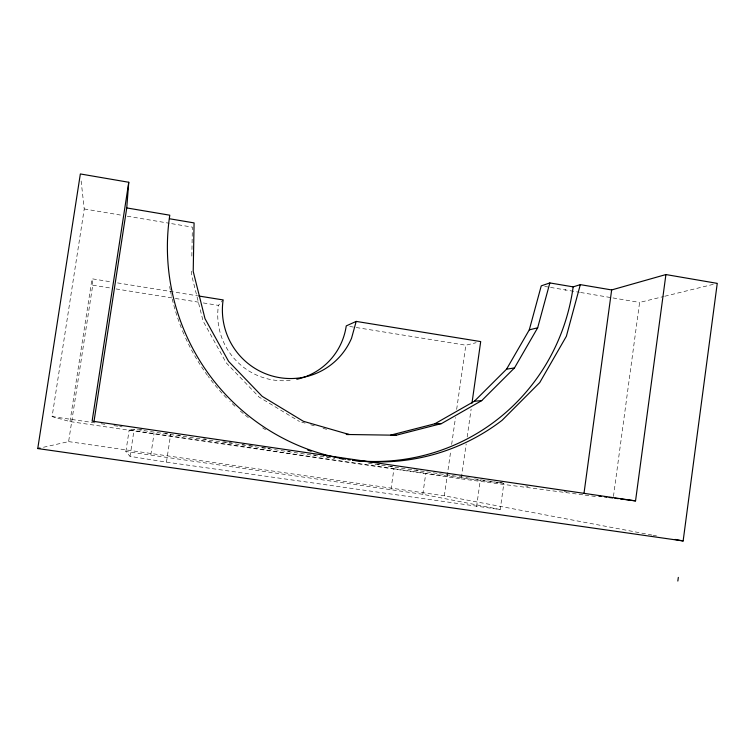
<?xml version="1.0" encoding="UTF-8"?>
<svg xmlns="http://www.w3.org/2000/svg" width="755" height="755" viewBox="0 0 755 755"><rect width="100%" height="100%" fill="white"/><g stroke="black" fill="none" stroke-linecap="round" stroke-linejoin="round"><path stroke-width="0.57" stroke-dasharray="3.77 2.83" d="M191.581 271.196L191.515 274.669L203.067 320.998L226.17 362.796L259.125 397.092L299.49 421.516M191.845 256.124L192.365 227.151L170.271 223.433M613.456 496.45L639.608 302.425L663.588 296.536M500.216 509.521L422.809 494.298L125.774 451.49L130.039 456.36L166.468 462.126L500.216 509.521L503.849 483.37L472.196 478.557M476.584 506.643L480.34 479.746M422.809 494.298L425.782 473.328L503.849 483.37M81.125 180.955L84.239 208.956L52.104 416.581L69.998 421.583L461.23 478.868L466.184 443.968M467.175 436.985L471.129 409.059M390.986 489.4L393.931 468.77L129.058 429.897L134.163 429.217L334.805 458.427M651.999 535.068L444.336 495.799L450.669 451.443M451.66 444.44L455.491 417.591M456.662 409.418L465.826 345.214L476.122 342.704M166.468 462.126L170.639 434.38M125.877 451.613L129.18 429.878M130.039 456.36L134.163 429.217M150.849 454.784L154.039 433.663M69.998 421.583L92.016 278.793L111.74 281.974M43.469 447.262L68.62 441.609L92.723 285.192L92.016 278.793M565.117 290.552L565.448 289.297M203.312 302.944L218.45 305.379L223.131 299.933M664.73 296.253L717.25 283.37M461.23 478.868L583.926 494.959M585.097 495.11L597.951 496.799M393.931 468.77L425.782 473.328M68.62 441.609L444.336 495.799M52.104 416.581L96.432 423.074M101.094 423.763L105.757 424.442M113.92 425.641L118.592 426.32M119.752 426.5L122.093 426.839M139.581 429.397L141.921 429.746M165.241 433.162L167.582 433.502M178.076 435.04L180.407 435.38M203.737 438.797L206.068 439.146M223.565 441.703L228.227 442.392M229.397 442.562L231.728 442.902M242.232 444.44L244.563 444.78M249.225 445.469L253.888 446.148M262.06 447.347L266.723 448.026M267.893 448.206L270.224 448.545M287.721 451.103L290.052 451.452M313.382 454.869L315.713 455.208M326.207 456.747L328.538 457.086M377.528 464.268L379.859 464.608M390.363 466.146L392.694 466.486M416.024 469.903L418.355 470.252M499.999 482.209L502.33 482.558M525.659 485.975L527.99 486.314M564.155 491.609L566.486 491.958M368.572 463.372L387.202 466.099M388.363 466.269L412.815 469.855M413.976 470.025L425.622 471.733M426.783 471.903L438.428 473.602M439.589 473.781L451.235 475.48M452.396 475.65L458.219 476.509M459.389 476.679L471.026 478.377M117.535 282.908L197.602 295.818M92.723 285.192L111.353 288.183M116.006 288.929L174.207 298.272M175.377 298.461L198.659 302.198M349.725 326.471L465.826 345.214M84.239 208.956L121.442 215.213M127.255 216.194L169.111 223.235M544.723 286.438L549.347 287.221M550.508 287.419L579.434 292.289M580.595 292.487L611.833 297.744M612.994 297.942L639.608 302.425M653.151 535.286L656.614 535.946M301.726 422.158L305.095 423.13M310.701 424.744L315.184 426.046M323.036 428.302L327.519 429.604M290.184 380.36A65.204 64.354 58 0 1 218.45 305.379M265.618 429.737A208.342 203.246 62.8 0 1 262.646 427.84M248.348 417.619A208.342 203.246 62.8 0 1 239.344 410.191M234.965 406.256A208.342 203.246 62.8 0 1 229.831 401.358M226.491 397.989A208.342 203.246 62.8 0 1 208.172 376.368M207.493 375.443A208.342 203.246 62.8 0 1 184.371 335.239M183.909 334.172A208.342 203.246 62.8 0 1 181.691 328.85M181.266 327.783A208.342 203.246 62.8 0 1 171.442 295.592M171.196 294.45A208.342 203.246 62.8 0 1 170.488 291.034M170.262 289.892A208.342 203.246 62.8 0 1 169.639 286.466"/><path stroke-width="1.13" d="M94.054 421.139L126.746 207.927L128.756 182.266L80.351 173.952L37.75 448.545L683.143 540.957L717.25 283.37L665.91 274.556L611.654 289.939L580.321 284.635L573.168 286.872A208.342 203.246 62.8 0 1 352.481 460.248M677.839 581.048L678.33 577.396M620.61 498.961L635.54 500.905L665.91 274.556M584.04 493.024L611.654 289.939M471.96 403.245L480.699 341.59L356.19 321.404L346.243 325.905A65.204 64.354 58 0 1 306.502 376.311M128.756 182.266L92.119 421.13L635.54 500.905M580.321 284.635L566.363 336.296L539.768 382.53L502.122 420.28A211.626 206.341 62.9 0 1 352.736 460.248M549.848 282.936L537.664 327.802L514.485 367.921L481.728 400.603L441.439 423.602L396.243 435.22L390.533 435.163L434.871 423.772L474.385 401.235L506.539 369.186L529.293 329.85L541.25 285.862L549.848 282.936L573.168 286.872M356.19 321.404L351.537 338.249A67.978 67.035 58.7 0 1 271.3 375.735A67.978 67.035 58.7 0 1 223.131 299.933L198.763 296.007M529.293 329.85L537.664 327.802M37.75 448.545L40.034 448.036M506.539 369.186L514.485 367.921M474.385 401.235L481.728 400.603M434.871 423.772L441.439 423.602M346.262 434.465L349.14 434.493L303.387 421.29L262.202 396.366L228.586 361.362L205.011 318.695L193.214 271.404L194.082 222.904L169.979 218.837M346.658 434.484L396.243 435.22M598.8 496.129L601.093 496.422M604.538 496.875L606.841 497.167M609.134 497.469L612.579 497.913M614.872 498.215L618.317 498.659M126.746 207.927L169.79 215.203A211.626 206.341 62.9 0 0 345.875 459.248M675.074 539.438L683.143 540.957M305.464 376.717A65.204 64.354 58 0 1 296.828 379.265M350.16 459.974A208.342 203.246 62.8 0 1 347.857 459.672M343.251 459.002A208.342 203.246 62.8 0 1 339.797 458.427M327.113 455.775A208.342 203.246 62.8 0 1 323.668 454.906M311.135 451.207A208.342 203.246 62.8 0 1 307.766 450.055"/></g></svg>
